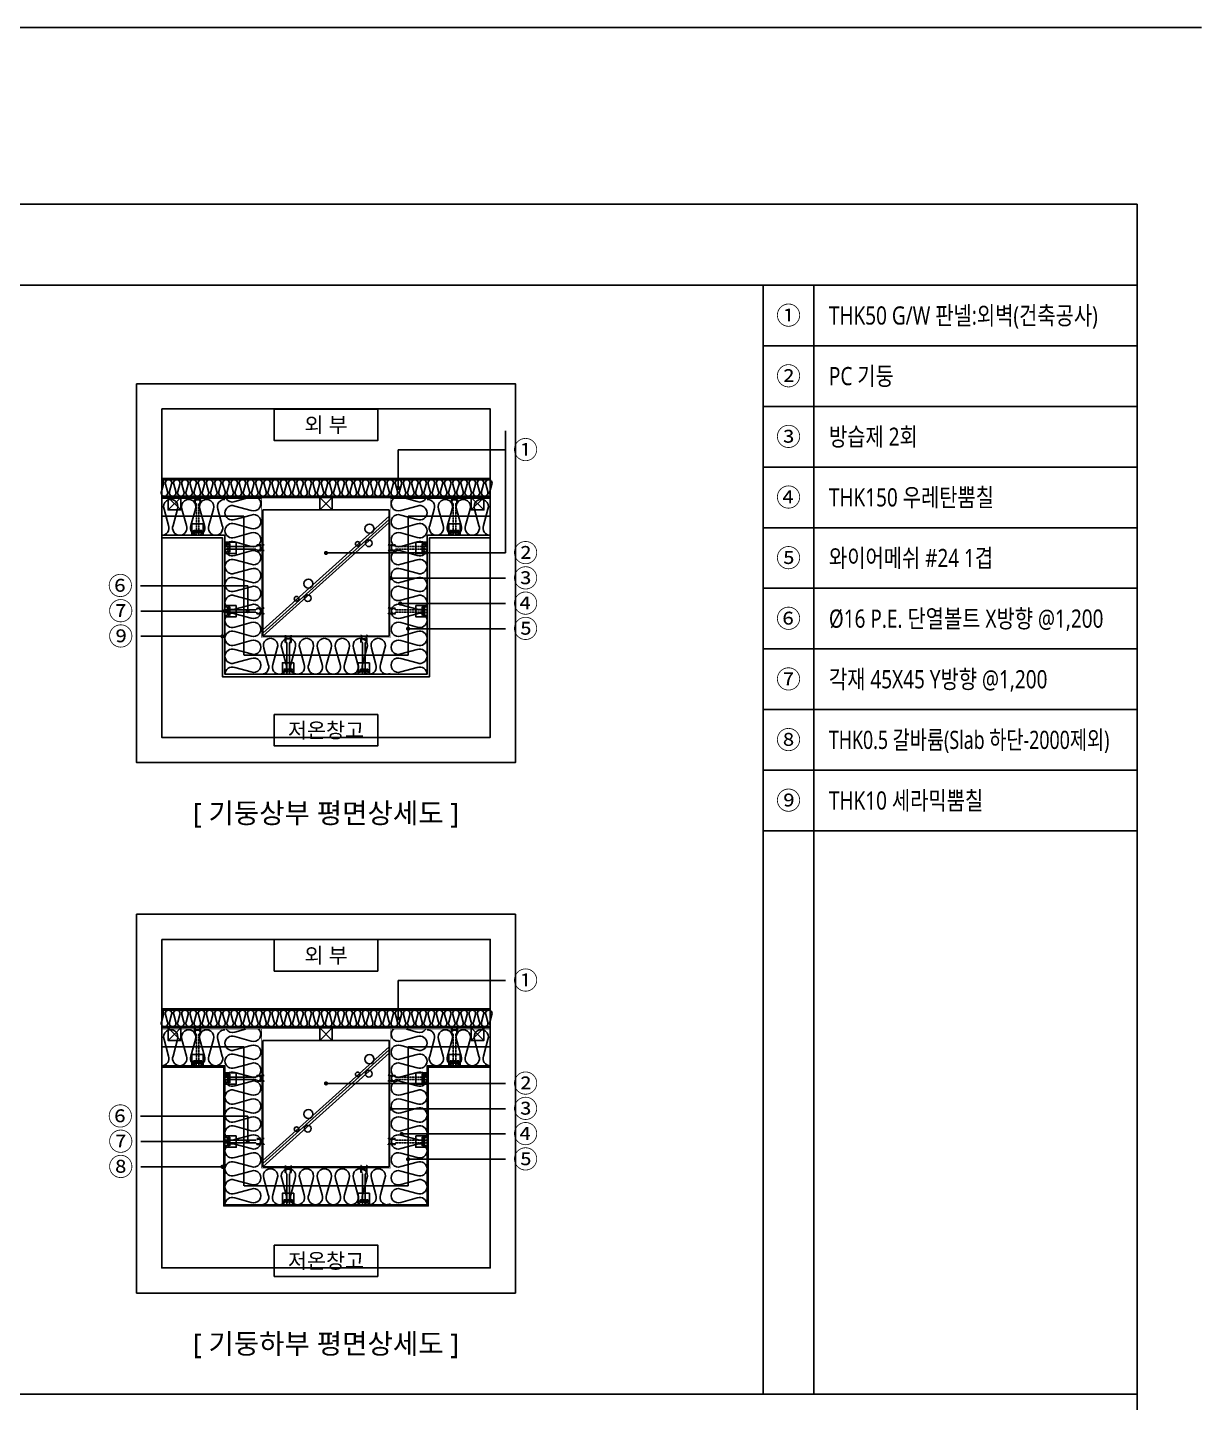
# Model space of a CAD drawing. Header units: millimetres. Extents: x 1008970 to 1091919, y 939088 to 948574.
# Drawn here: x 1069559 to 1073767, y 943414 to 948343 of the extents above; entities that cross this region are included whole.
import ezdxf
from ezdxf.enums import TextEntityAlignment as Align

# ---------------------------------------------------------------- set-up
doc = ezdxf.new("R2010")
doc.units = ezdxf.units.MM
doc.header["$LTSCALE"] = 5
doc.header["$MEASUREMENT"] = 0
doc.linetypes.add('HIDDEN', pattern=[0.375, 0.25, -0.125])
doc.linetypes.add('JIS_02_0.7', pattern=[1.35, 0.75, -0.6])
doc.layers.get('0').update_dxf_attribs({"linetype": 'CONTINUOUS'})
doc.layers.get('Defpoints').update_dxf_attribs({"color": 153, "linetype": 'CONTINUOUS'})
for name, color, linetype in [('0612_ACL WALL', 4, 'CONTINUOUS'), ('5TXT', 7, 'CONTINUOUS'), ('AA-AXIS-DIM7', 7, 'CONTINUOUS'), ('CON', 2, 'CONTINUOUS'), ('conc', 2, 'CONTINUOUS'), ('FIN', 5, 'CONTINUOUS'), ('HATCH', 9, 'CONTINUOUS'), ('TEXT', 7, 'CONTINUOUS'), ('WALL3', 3, 'CONTINUOUS'), ('단열재', 11, 'CONTINUOUS'), ('볼트', 253, 'JIS_02_0.7')]:
    doc.layers.add(name, color=color, linetype=linetype)
doc.styles.add('MG', font='malgun.ttf')
doc.styles.add('맑은고딕', font='malgun.ttf')
doc.styles.add('한글', font='malgun.ttf')
doc.dimstyles.new('DIM_5', dxfattribs={"dimscale": 5, "dimtxt": 3, "dimasz": 1, "dimexe": 2, "dimexo": 2, "dimgap": 1, "dimtad": 1, "dimdec": 0, "dimzin": 0, "dimdsep": 46, "dimtxsty": 'MG', "dimblk1": 'DIMDOT', "dimblk2": 'DIMDOT', "dimsah": 1, "dimcen": 0.09, "dimdle": 2, "dimclrd": 7, "dimclre": 7, "dimclrt": 3, "dimadec": 0, "dimazin": 0, "dimtfac": 1, "dimtdec": 0, "dimtix": 1, "dimtmove": 2, "dimatfit": 3, "dimldrblk": 'DIMDOT', "dimfxl": 2, "dimtolj": 1, "dimtzin": 0, "dimarcsym": 0})

# ---------------------------------------------------------------- blocks, each defined once
blk = doc.blocks.new('zw$8367')
blk.add_line((1287, 5), (1287, 369))
blk.add_lwpolyline([(913, 374), (1287, 374), (1287, 0), (913, 0)], close=True)
at = {"layer": '볼트'}
for p, q in [((16, 292), (121, 284)), ((16, 268), (235, 268)), ((16, 106), (235, 106)), ((16, 82), (121, 90)), ((40, 243), (40, 131)), ((121, 284), (235, 284)), ((121, 203), (121, 171)), ((121, 90), (235, 90)), ((186, 106), (235, 106)), ((261, 228), (1125, 228)), ((261, 146), (1125, 146)), ((1125, 321), (1125, 53)), ((1125, 236), (1206, 236)), ((1125, 146), (1125, 228)), ((1125, 138), (1206, 138)), ((1133, 329), (1279, 329)), ((1133, 45), (1279, 45)), ((1141, 329), (1141, 45)), ((1157, 329), (1157, 45)), ((1173, 329), (1173, 45)), ((1190, 329), (1190, 45)), ((1206, 329), (1206, 45)), ((1206, 232), (1279, 232)), ((1206, 142), (1279, 142)), ((1287, 321), (1287, 240)), ((1287, 134), (1287, 53))]:
    blk.add_line(p, q, dxfattribs=at)
for centre, radius, start, end in [((16, 276), 16.2, 90, 165.5225), ((16, 284), 16.2, 194.4775, 270), ((16, 90), 16.2, 90, 165.5225), ((16, 98), 16.2, 194.4775, 270), ((64, 243), 24.3, 78.463, 180), ((64, 131), 24.3, 180, 281.537), ((56, 203), 64.9, 0, 78.463), ((56, 171), 64.9, 281.537, 0), ((186, 203), 64.9, 33.0557, 180), ((186, 171), 64.9, 180, 326.9443), ((235, 276), 8.11, 0, 90), ((235, 276), 8.11, 270, 0), ((235, 98), 8.11, 0, 90), ((235, 98), 8.11, 270, 0), ((261, 252), 24.3, 213.0557, 270), ((261, 122), 24.3, 90, 146.9443), ((1133, 321), 8.11, 90, 180), ((1133, 53), 8.11, 180, 270), ((1279, 321), 8.11, 0, 90), ((1279, 240), 8.11, 270, 0), ((1279, 134), 8.11, 0, 90), ((1279, 53), 8.11, 270, 0)]:
    blk.add_arc(centre, radius, start, end, dxfattribs=at)
blk = doc.blocks.new('DIMDOT')
at = {"linetype": 'Continuous'}
blk.add_line((-2, 0), (2, 0), dxfattribs=at)
for radius in [0.5, 0.25]:
    blk.add_circle((0, 0), radius, dxfattribs=at)

msp = doc.modelspace()

# ---------------------------------------------------------------- linework, layer by layer
for p, q in [((1073767.213, 948342.513), (1059370.333, 948342.513)), ((1072196.439, 947418.938), (1072196.439, 943443.944)), ((1072196.439, 947418.938), (1072196.439, 943443.944)), ((1072377.532, 947418.938), (1072377.532, 943443.944)), ((1072377.532, 947418.938), (1072377.532, 943443.944)), ((1072196.439, 947201.626), (1073536.528, 947201.626)), ((1072196.439, 946984.314), (1073536.528, 946984.314)), ((1072196.439, 946767.003), (1073536.528, 946767.003)), ((1072196.439, 946549.691), (1073536.528, 946549.691)), ((1072196.439, 946332.379), (1073536.528, 946332.379)), ((1072196.439, 946115.067), (1073536.528, 946115.067)), ((1072196.439, 945897.756), (1073536.528, 945897.756)), ((1072196.439, 945680.444), (1073536.528, 945680.444)), ((1072196.439, 945463.132), (1073536.528, 945463.132))]:
    msp.add_line(p, q)
for points in [[(1073536.528, 939179.201), (1059664.794, 939179.201), (1059664.794, 947708.687), (1073536.528, 947708.687)], [(1070443.437, 946974.557), (1070814.912, 946974.557), (1070814.912, 946862.077), (1070443.437, 946862.077)], [(1070443.437, 945879.646), (1070814.912, 945879.646), (1070814.912, 945767.166), (1070443.437, 945767.166)], [(1070443.437, 945073.079), (1070814.912, 945073.079), (1070814.912, 944960.599), (1070443.437, 944960.599)], [(1070443.437, 943978.169), (1070814.912, 943978.169), (1070814.912, 943865.688), (1070443.437, 943865.688)]]:
    msp.add_lwpolyline(points, close=True)
at = {"color": 6, "const_width": 1.811}
for points in [[(1070398.281, 946653.819), (1070040.622, 946653.819)], [(1070860.068, 946653.819), (1070860.068, 946155.813), (1070398.281, 946155.813), (1070398.281, 946653.819)], [(1071217.727, 946653.819), (1070860.068, 946653.819)], [(1070398.281, 944752.342), (1070040.622, 944752.342)], [(1070860.068, 944752.342), (1070860.068, 944254.336), (1070398.281, 944254.336), (1070398.281, 944752.342)], [(1071217.727, 944752.342), (1070860.068, 944752.342)]]:
    msp.add_lwpolyline(points, dxfattribs=at)
at = {"layer": '0612_ACL WALL', "linetype": 'ByBlock'}
for p, q in [((1071217.727, 946726.257), (1070040.622, 946726.257)), ((1071217.727, 946721.729), (1070040.622, 946721.729)), ((1071217.727, 946662.874), (1070040.622, 946662.874)), ((1071217.727, 946658.347), (1070040.622, 946658.347)), ((1071217.727, 944824.779), (1070040.622, 944824.779)), ((1071217.727, 944820.252), (1070040.622, 944820.252)), ((1071217.727, 944761.396), (1070040.622, 944761.396)), ((1071217.727, 944756.869), (1070040.622, 944756.869))]:
    msp.add_line(p, q, dxfattribs=at)
at = {"layer": '5TXT'}
for p, q in [((1059664.794, 947418.938), (1073536.528, 947418.938)), ((1060135.636, 943443.944), (1073536.528, 943443.944))]:
    msp.add_line(p, q, dxfattribs=at)
at = {"layer": 'CON', "ltscale": 5}
for points in [[(1070402.808, 946613.074), (1070855.541, 946613.074), (1070855.541, 946160.341), (1070402.808, 946160.341)], [(1070402.808, 944711.596), (1070855.541, 944711.596), (1070855.541, 944258.863), (1070402.808, 944258.863)]]:
    msp.add_lwpolyline(points, close=True, dxfattribs=at)
at = {"layer": 'conc', "color": 3}
for p, q in [((1070108.532, 946658.347), (1070063.258, 946613.074)), ((1070063.258, 946658.347), (1070108.532, 946613.074)), ((1070651.811, 946658.347), (1070606.538, 946613.074)), ((1070606.538, 946658.347), (1070651.811, 946613.074)), ((1071195.09, 946658.347), (1071149.817, 946613.074)), ((1071149.817, 946658.347), (1071195.09, 946613.074)), ((1070108.532, 944756.869), (1070063.258, 944711.596)), ((1070063.258, 944756.869), (1070108.532, 944711.596)), ((1070651.811, 944756.869), (1070606.538, 944711.596)), ((1070606.538, 944756.869), (1070651.811, 944711.596)), ((1071195.09, 944756.869), (1071149.817, 944711.596)), ((1071149.817, 944756.869), (1071195.09, 944711.596))]:
    msp.add_line(p, q, dxfattribs=at)
for points in [[(1070063.258, 946658.347), (1070063.258, 946613.074), (1070108.532, 946613.074), (1070108.532, 946658.347)], [(1070606.538, 946658.347), (1070606.538, 946613.074), (1070651.811, 946613.074), (1070651.811, 946658.347)], [(1071149.817, 946658.347), (1071149.817, 946613.074), (1071195.09, 946613.074), (1071195.09, 946658.347)], [(1070063.258, 944756.869), (1070063.258, 944711.596), (1070108.532, 944711.596), (1070108.532, 944756.869)], [(1070606.538, 944756.869), (1070606.538, 944711.596), (1070651.811, 944711.596), (1070651.811, 944756.869)], [(1071149.817, 944756.869), (1071149.817, 944711.596), (1071195.09, 944711.596), (1071195.09, 944756.869)]]:
    msp.add_lwpolyline(points, close=True, dxfattribs=at)
at = {"layer": 'Defpoints'}
for p, q in [((1071272.055, 946459.148), (1071272.055, 946897.163)), ((1071217.727, 946726.257), (1070040.622, 946726.257)), ((1071217.727, 944824.779), (1070040.622, 944824.779))]:
    msp.add_line(p, q, dxfattribs=at)
at = {"layer": 'Defpoints', "color": 139}
for points in [[(1069950.075, 947065.806), (1071308.274, 947065.806), (1071308.274, 945707.608), (1069950.075, 945707.608)], [(1070040.622, 946975.26), (1071217.727, 946975.26), (1071217.727, 945798.154), (1070040.622, 945798.154)], [(1069950.075, 945164.329), (1071308.274, 945164.329), (1071308.274, 943806.13), (1069950.075, 943806.13)], [(1070040.622, 945073.782), (1071217.727, 945073.782), (1071217.727, 943896.677), (1070040.622, 943896.677)]]:
    msp.add_lwpolyline(points, close=True, dxfattribs=at)
at = {"layer": 'FIN'}
msp.add_lwpolyline([(1071217.727, 946513.472), (1071000.415, 946513.472), (1071000.415, 946015.466), (1070257.934, 946015.466), (1070257.934, 946513.472), (1070040.622, 946513.472)], dxfattribs=at)
at = {"layer": 'HATCH'}
for p, q in [((1070402.808, 946183.39), (1070855.541, 946590.85)), ((1070402.808, 946171.865), (1070855.541, 946579.325)), ((1070402.808, 946160.341), (1070855.541, 946567.8)), ((1070402.808, 944281.912), (1070855.541, 944689.372)), ((1070402.808, 944270.388), (1070855.541, 944677.847)), ((1070402.808, 944258.863), (1070855.541, 944666.322))]:
    msp.add_line(p, q, dxfattribs=at)
for centre, radius in [((1070784.934, 946546.072), 16.298), ((1070742.495, 946491.833), 8.149), ((1070782.485, 946493.872), 12.224), ((1070566.216, 946349.226), 16.298), ((1070523.777, 946294.986), 8.149), ((1070563.767, 946297.026), 12.224), ((1070784.934, 944644.594), 16.298), ((1070782.485, 944592.394), 12.224), ((1070742.495, 944590.355), 8.149), ((1070566.216, 944447.748), 16.298), ((1070563.767, 944395.548), 12.224), ((1070523.777, 944393.509), 8.149)]:
    msp.add_circle(centre, radius, dxfattribs=at)
at = {"layer": 'WALL3', "linetype": 'HIDDEN'}
for points in [[(1071217.727, 946590.437), (1070923.451, 946590.437), (1070923.451, 946092.431), (1070334.898, 946092.431), (1070334.898, 946590.437), (1070040.622, 946590.437)], [(1071217.727, 944688.959), (1070923.451, 944688.959), (1070923.451, 944190.953), (1070334.898, 944190.953), (1070334.898, 944688.959), (1070040.622, 944688.959)]]:
    msp.add_lwpolyline(points, dxfattribs=at)
at = {"layer": 'WALL3'}
msp.add_lwpolyline([(1071217.727, 944616.522), (1070995.888, 944616.522), (1070995.888, 944118.516), (1070262.461, 944118.516), (1070262.461, 944616.522), (1070040.622, 944616.522)], dxfattribs=at)
at = {"layer": '단열재'}
for p, q in [((1070266.988, 946522.527), (1070040.622, 946522.527)), ((1071217.727, 946522.527), (1070991.361, 946522.527)), ((1070266.988, 944621.049), (1070040.622, 944621.049)), ((1071217.727, 944621.049), (1070991.361, 944621.049))]:
    msp.add_line(p, q, dxfattribs=at)
at = {"layer": '단열재', "color": 9}
for points in [[(1070040.622, 946720.557, -0.38887128), (1070046.506, 946705.78), (1070039.208, 946678.824, 0.52485566), (1070050.214, 946662.874, 0.52485566), (1070061.22, 946678.824), (1070053.922, 946705.78, -1.44919786), (1070075.934, 946705.78), (1070068.636, 946678.824, 0.52485566), (1070079.642, 946662.874, 0.52485566), (1070090.648, 946678.824), (1070083.35, 946705.78, -1.44919786), (1070105.362, 946705.78), (1070098.064, 946678.824, 0.52485566), (1070109.07, 946662.874, 0.52485566), (1070120.076, 946678.824), (1070112.778, 946705.78, -1.44919786), (1070134.789, 946705.78), (1070127.491, 946678.824, 0.52485566), (1070138.497, 946662.874, 0.52485566), (1070149.503, 946678.824), (1070142.205, 946705.78, -1.44919786), (1070164.217, 946705.78), (1070156.919, 946678.824, 0.52485566), (1070167.925, 946662.874, 0.52485566), (1070178.931, 946678.824), (1070171.633, 946705.78, -1.44919786), (1070193.645, 946705.78), (1070186.347, 946678.824, 0.52485566), (1070197.353, 946662.874, 0.52485566), (1070208.358, 946678.824), (1070201.06, 946705.78, -1.44919786), (1070223.072, 946705.78), (1070215.774, 946678.824, 0.52485566), (1070226.78, 946662.874, 0.52485566), (1070237.786, 946678.824), (1070230.488, 946705.78, -1.44919786), (1070252.5, 946705.78), (1070245.202, 946678.824, 0.52485566), (1070256.208, 946662.874, 0.52485566), (1070267.214, 946678.824), (1070259.916, 946705.78, -1.44919786), (1070281.928, 946705.78), (1070274.629, 946678.824, 0.52485566), (1070285.635, 946662.874, 0.52485566), (1070296.641, 946678.824), (1070289.343, 946705.78, -1.44919786), (1070311.355, 946705.78), (1070304.057, 946678.824, 0.52485566), (1070315.063, 946662.874, 0.52485566), (1070326.069, 946678.824), (1070318.771, 946705.78, -1.44919786), (1070340.783, 946705.78), (1070333.485, 946678.824, 0.52485566), (1070344.491, 946662.874, 0.52485566), (1070355.497, 946678.824), (1070348.199, 946705.78, -1.44919786), (1070370.21, 946705.78), (1070362.912, 946678.824, 0.52485566), (1070373.918, 946662.874, 0.52485566), (1070384.924, 946678.824), (1070377.626, 946705.78, -1.44919786), (1070399.638, 946705.78), (1070392.34, 946678.824, 0.52485566), (1070403.346, 946662.874, 0.52485566), (1070414.352, 946678.824), (1070407.054, 946705.78, -1.44919786), (1070429.066, 946705.78), (1070421.768, 946678.824, 0.52485566), (1070432.774, 946662.874, 0.52485566), (1070443.78, 946678.824), (1070436.481, 946705.78, -1.44919786), (1070458.493, 946705.78), (1070451.195, 946678.824, 0.52485566), (1070462.201, 946662.874, 0.52485566), (1070473.207, 946678.824), (1070465.909, 946705.78, -1.44919786), (1070487.921, 946705.78), (1070480.623, 946678.824, 0.52485566), (1070491.629, 946662.874, 0.52485566), (1070502.635, 946678.824), (1070495.337, 946705.78, -1.44919786), (1070517.349, 946705.78), (1070510.051, 946678.824, 0.52485566), (1070521.057, 946662.874, 0.52485566), (1070532.062, 946678.824), (1070524.764, 946705.78, -1.44919786), (1070546.776, 946705.78), (1070539.478, 946678.824, 0.52485566), (1070550.484, 946662.874, 0.52485566), (1070561.49, 946678.824), (1070554.192, 946705.78, -1.44919786), (1070576.204, 946705.78), (1070568.906, 946678.824, 0.52485566), (1070579.912, 946662.874, 0.52485566), (1070590.918, 946678.824), (1070583.62, 946705.78, -1.44919786), (1070605.632, 946705.78), (1070598.333, 946678.824, 0.52485566), (1070609.339, 946662.874, 0.52485566), (1070620.345, 946678.824), (1070613.047, 946705.78, -1.44919786), (1070635.059, 946705.78), (1070627.761, 946678.824, 0.52485566), (1070638.767, 946662.874, 0.52485566), (1070649.773, 946678.824), (1070642.475, 946705.78, -1.44919786), (1070664.487, 946705.78), (1070657.189, 946678.824, 0.52485566), (1070668.195, 946662.874, 0.52485566), (1070679.201, 946678.824), (1070671.903, 946705.78, -1.44919786), (1070693.914, 946705.78), (1070686.616, 946678.824, 0.52485566), (1070697.622, 946662.874, 0.52485566), (1070708.628, 946678.824), (1070701.33, 946705.78, -1.44919786), (1070723.342, 946705.78), (1070716.044, 946678.824, 0.52485566), (1070727.05, 946662.874, 0.52485566), (1070738.056, 946678.824), (1070730.758, 946705.78, -1.44919786), (1070752.77, 946705.78), (1070745.472, 946678.824, 0.52485566), (1070756.478, 946662.874, 0.52485566), (1070767.484, 946678.824), (1070760.185, 946705.78, -1.44919786), (1070782.197, 946705.78), (1070774.899, 946678.824, 0.52485566), (1070785.905, 946662.874, 0.52485566), (1070796.911, 946678.824), (1070789.613, 946705.78, -1.44919786), (1070811.625, 946705.78), (1070804.327, 946678.824, 0.52485566), (1070815.333, 946662.874, 0.52485566), (1070826.339, 946678.824), (1070819.041, 946705.78, -1.44919786), (1070841.053, 946705.78), (1070833.755, 946678.824, 0.52485566), (1070844.76, 946662.874, 0.52485566), (1070855.766, 946678.824), (1070848.468, 946705.78, -1.44919786), (1070870.48, 946705.78), (1070863.182, 946678.824, 0.52485566), (1070874.188, 946662.874, 0.52485566), (1070885.194, 946678.824), (1070877.896, 946705.78, -1.44919786), (1070899.908, 946705.78), (1070892.61, 946678.824, 0.52485566), (1070903.616, 946662.874, 0.52485566), (1070914.622, 946678.824), (1070907.324, 946705.78, -1.44919786), (1070929.335, 946705.78), (1070922.037, 946678.824, 0.52485566), (1070933.043, 946662.874, 0.52485566), (1070944.049, 946678.824), (1070936.751, 946705.78, -1.44919786), (1070958.763, 946705.78), (1070951.465, 946678.824, 0.52485566), (1070962.471, 946662.874, 0.52485566), (1070973.477, 946678.824), (1070966.179, 946705.78, -1.44919786), (1070988.191, 946705.78), (1070980.893, 946678.824, 0.52485566), (1070991.899, 946662.874, 0.52485566), (1071002.905, 946678.824), (1070995.607, 946705.78, -1.44919786), (1071017.618, 946705.78), (1071010.32, 946678.824, 0.52485566), (1071021.326, 946662.874, 0.52485566), (1071032.332, 946678.824), (1071025.034, 946705.78, -1.44919786), (1071047.046, 946705.78), (1071039.748, 946678.824, 0.52485566), (1071050.754, 946662.874, 0.52485566), (1071061.76, 946678.824), (1071054.462, 946705.78, -1.44919786), (1071076.474, 946705.78), (1071069.176, 946678.824, 0.52485566), (1071080.182, 946662.874, 0.52485566), (1071091.187, 946678.824), (1071083.889, 946705.78, -1.44919786), (1071105.901, 946705.78), (1071098.603, 946678.824, 0.52485566), (1071109.609, 946662.874, 0.52485566), (1071120.615, 946678.824), (1071113.317, 946705.78, -1.44919786), (1071135.329, 946705.78), (1071128.031, 946678.824, 0.52485566), (1071139.037, 946662.874, 0.52485566), (1071150.043, 946678.824), (1071142.745, 946705.78, -1.44919786), (1071164.757, 946705.78), (1071157.458, 946678.824, 0.52485566), (1071168.464, 946662.874, 0.52485566), (1071179.47, 946678.824), (1071172.172, 946705.78, -1.44919786), (1071194.184, 946705.78), (1071186.886, 946678.824, 0.52485566), (1071197.892, 946662.874, 0.52485566), (1071208.898, 946678.824), (1071201.6, 946705.78, -1.44919786), (1071223.612, 946705.78), (1071216.314, 946678.824, 0.25025861), (1071217.727, 946667.824)], [(1070040.622, 944819.079, -0.38887128), (1070046.506, 944804.302), (1070039.208, 944777.346, 0.52485566), (1070050.214, 944761.396, 0.52485566), (1070061.22, 944777.346), (1070053.922, 944804.302, -1.44919786), (1070075.934, 944804.302), (1070068.636, 944777.346, 0.52485566), (1070079.642, 944761.396, 0.52485566), (1070090.648, 944777.346), (1070083.35, 944804.302, -1.44919786), (1070105.362, 944804.302), (1070098.064, 944777.346, 0.52485566), (1070109.07, 944761.396, 0.52485566), (1070120.076, 944777.346), (1070112.778, 944804.302, -1.44919786), (1070134.789, 944804.302), (1070127.491, 944777.346, 0.52485566), (1070138.497, 944761.396, 0.52485566), (1070149.503, 944777.346), (1070142.205, 944804.302, -1.44919786), (1070164.217, 944804.302), (1070156.919, 944777.346, 0.52485566), (1070167.925, 944761.396, 0.52485566), (1070178.931, 944777.346), (1070171.633, 944804.302, -1.44919786), (1070193.645, 944804.302), (1070186.347, 944777.346, 0.52485566), (1070197.353, 944761.396, 0.52485566), (1070208.358, 944777.346), (1070201.06, 944804.302, -1.44919786), (1070223.072, 944804.302), (1070215.774, 944777.346, 0.52485566), (1070226.78, 944761.396, 0.52485566), (1070237.786, 944777.346), (1070230.488, 944804.302, -1.44919786), (1070252.5, 944804.302), (1070245.202, 944777.346, 0.52485566), (1070256.208, 944761.396, 0.52485566), (1070267.214, 944777.346), (1070259.916, 944804.302, -1.44919786), (1070281.928, 944804.302), (1070274.629, 944777.346, 0.52485566), (1070285.635, 944761.396, 0.52485566), (1070296.641, 944777.346), (1070289.343, 944804.302, -1.44919786), (1070311.355, 944804.302), (1070304.057, 944777.346, 0.52485566), (1070315.063, 944761.396, 0.52485566), (1070326.069, 944777.346), (1070318.771, 944804.302, -1.44919786), (1070340.783, 944804.302), (1070333.485, 944777.346, 0.52485566), (1070344.491, 944761.396, 0.52485566), (1070355.497, 944777.346), (1070348.199, 944804.302, -1.44919786), (1070370.21, 944804.302), (1070362.912, 944777.346, 0.52485566), (1070373.918, 944761.396, 0.52485566), (1070384.924, 944777.346), (1070377.626, 944804.302, -1.44919786), (1070399.638, 944804.302), (1070392.34, 944777.346, 0.52485566), (1070403.346, 944761.396, 0.52485566), (1070414.352, 944777.346), (1070407.054, 944804.302, -1.44919786), (1070429.066, 944804.302), (1070421.768, 944777.346, 0.52485566), (1070432.774, 944761.396, 0.52485566), (1070443.78, 944777.346), (1070436.481, 944804.302, -1.44919786), (1070458.493, 944804.302), (1070451.195, 944777.346, 0.52485566), (1070462.201, 944761.396, 0.52485566), (1070473.207, 944777.346), (1070465.909, 944804.302, -1.44919786), (1070487.921, 944804.302), (1070480.623, 944777.346, 0.52485566), (1070491.629, 944761.396, 0.52485566), (1070502.635, 944777.346), (1070495.337, 944804.302, -1.44919786), (1070517.349, 944804.302), (1070510.051, 944777.346, 0.52485566), (1070521.057, 944761.396, 0.52485566), (1070532.062, 944777.346), (1070524.764, 944804.302, -1.44919786), (1070546.776, 944804.302), (1070539.478, 944777.346, 0.52485566), (1070550.484, 944761.396, 0.52485566), (1070561.49, 944777.346), (1070554.192, 944804.302, -1.44919786), (1070576.204, 944804.302), (1070568.906, 944777.346, 0.52485566), (1070579.912, 944761.396, 0.52485566), (1070590.918, 944777.346), (1070583.62, 944804.302, -1.44919786), (1070605.632, 944804.302), (1070598.333, 944777.346, 0.52485566), (1070609.339, 944761.396, 0.52485566), (1070620.345, 944777.346), (1070613.047, 944804.302, -1.44919786), (1070635.059, 944804.302), (1070627.761, 944777.346, 0.52485566), (1070638.767, 944761.396, 0.52485566), (1070649.773, 944777.346), (1070642.475, 944804.302, -1.44919786), (1070664.487, 944804.302), (1070657.189, 944777.346, 0.52485566), (1070668.195, 944761.396, 0.52485566), (1070679.201, 944777.346), (1070671.903, 944804.302, -1.44919786), (1070693.914, 944804.302), (1070686.616, 944777.346, 0.52485566), (1070697.622, 944761.396, 0.52485566), (1070708.628, 944777.346), (1070701.33, 944804.302, -1.44919786), (1070723.342, 944804.302), (1070716.044, 944777.346, 0.52485566), (1070727.05, 944761.396, 0.52485566), (1070738.056, 944777.346), (1070730.758, 944804.302, -1.44919786), (1070752.77, 944804.302), (1070745.472, 944777.346, 0.52485566), (1070756.478, 944761.396, 0.52485566), (1070767.484, 944777.346), (1070760.185, 944804.302, -1.44919786), (1070782.197, 944804.302), (1070774.899, 944777.346, 0.52485566), (1070785.905, 944761.396, 0.52485566), (1070796.911, 944777.346), (1070789.613, 944804.302, -1.44919786), (1070811.625, 944804.302), (1070804.327, 944777.346, 0.52485566), (1070815.333, 944761.396, 0.52485566), (1070826.339, 944777.346), (1070819.041, 944804.302, -1.44919786), (1070841.053, 944804.302), (1070833.755, 944777.346, 0.52485566), (1070844.76, 944761.396, 0.52485566), (1070855.766, 944777.346), (1070848.468, 944804.302, -1.44919786), (1070870.48, 944804.302), (1070863.182, 944777.346, 0.52485566), (1070874.188, 944761.396, 0.52485566), (1070885.194, 944777.346), (1070877.896, 944804.302, -1.44919786), (1070899.908, 944804.302), (1070892.61, 944777.346, 0.52485566), (1070903.616, 944761.396, 0.52485566), (1070914.622, 944777.346), (1070907.324, 944804.302, -1.44919786), (1070929.335, 944804.302), (1070922.037, 944777.346, 0.52485566), (1070933.043, 944761.396, 0.52485566), (1070944.049, 944777.346), (1070936.751, 944804.302, -1.44919786), (1070958.763, 944804.302), (1070951.465, 944777.346, 0.52485566), (1070962.471, 944761.396, 0.52485566), (1070973.477, 944777.346), (1070966.179, 944804.302, -1.44919786), (1070988.191, 944804.302), (1070980.893, 944777.346, 0.52485566), (1070991.899, 944761.396, 0.52485566), (1071002.905, 944777.346), (1070995.607, 944804.302, -1.44919786), (1071017.618, 944804.302), (1071010.32, 944777.346, 0.52485566), (1071021.326, 944761.396, 0.52485566), (1071032.332, 944777.346), (1071025.034, 944804.302, -1.44919786), (1071047.046, 944804.302), (1071039.748, 944777.346, 0.52485566), (1071050.754, 944761.396, 0.52485566), (1071061.76, 944777.346), (1071054.462, 944804.302, -1.44919786), (1071076.474, 944804.302), (1071069.176, 944777.346, 0.52485566), (1071080.182, 944761.396, 0.52485566), (1071091.187, 944777.346), (1071083.889, 944804.302, -1.44919786), (1071105.901, 944804.302), (1071098.603, 944777.346, 0.52485566), (1071109.609, 944761.396, 0.52485566), (1071120.615, 944777.346), (1071113.317, 944804.302, -1.44919786), (1071135.329, 944804.302), (1071128.031, 944777.346, 0.52485566), (1071139.037, 944761.396, 0.52485566), (1071150.043, 944777.346), (1071142.745, 944804.302, -1.44919786), (1071164.757, 944804.302), (1071157.458, 944777.346, 0.52485566), (1071168.464, 944761.396, 0.52485566), (1071179.47, 944777.346), (1071172.172, 944804.302, -1.44919786), (1071194.184, 944804.302), (1071186.886, 944777.346, 0.52485566), (1071197.892, 944761.396, 0.52485566), (1071208.898, 944777.346), (1071201.6, 944804.302, -1.44919786), (1071223.612, 944804.302), (1071216.314, 944777.346, 0.25025861), (1071217.727, 944766.346)]]:
    msp.add_lwpolyline(points, format="xyb", dxfattribs=at)
at = {"layer": '단열재'}
for points in [[(1070040.622, 946522.527, 0.52485566), (1070064.666, 946557.371), (1070048.722, 946616.259, -1.44919786), (1070096.81, 946616.259), (1070080.866, 946557.371, 0.52485566), (1070104.91, 946522.527, 0.52485566), (1070128.954, 946557.371), (1070113.01, 946616.259, -1.44919786), (1070161.098, 946616.259), (1070145.154, 946557.371, 0.52485566), (1070169.198, 946522.527, 0.52485566), (1070193.242, 946557.371), (1070177.298, 946616.259, -1.44919786), (1070225.386, 946616.259), (1070209.442, 946557.371, 0.52485566), (1070233.486, 946522.527, 0.52485566), (1070257.53, 946557.371), (1070241.586, 946616.259, -0.54190024), (1070266.988, 946651.067, -0.54190024)], [(1070266.988, 946024.521, -0.52485566), (1070301.832, 946048.565), (1070360.72, 946032.621, 1.44919786), (1070360.72, 946080.709), (1070301.832, 946064.765, -0.52485566), (1070266.988, 946088.809, -0.52485566), (1070301.832, 946112.853), (1070360.72, 946096.909, 1.44919786), (1070360.72, 946144.997), (1070301.832, 946129.053, -0.52485566), (1070266.988, 946153.097, -0.52485566), (1070301.832, 946177.141), (1070360.72, 946161.197, 1.44919786), (1070360.72, 946209.285), (1070301.832, 946193.341, -0.52485566), (1070266.988, 946217.385, -0.52485566), (1070301.832, 946241.429), (1070360.72, 946225.485, 1.44919786), (1070360.72, 946273.573), (1070301.832, 946257.629, -0.52485566), (1070266.988, 946281.673, -0.52485566), (1070301.832, 946305.717), (1070360.72, 946289.773, 1.44919786), (1070360.72, 946337.861), (1070301.832, 946321.917, -0.52485566), (1070266.988, 946345.961, -0.52485566), (1070301.832, 946370.005), (1070360.72, 946354.061, 1.44919786), (1070360.72, 946402.149), (1070301.832, 946386.205, -0.52485566), (1070266.988, 946410.249, -0.52485566), (1070301.832, 946434.293), (1070360.72, 946418.35, 1.44919786), (1070360.72, 946466.437), (1070301.832, 946450.494, -0.52485566), (1070266.988, 946474.537, -0.52485566), (1070301.832, 946498.581), (1070360.72, 946482.638, 1.44919786), (1070360.72, 946530.725), (1070301.832, 946514.782, -0.52485566), (1070266.988, 946538.825, -0.52485566), (1070301.832, 946562.869), (1070360.72, 946546.926, 1.44919786), (1070360.72, 946595.013), (1070301.832, 946579.07, -0.52485566), (1070266.988, 946603.113, -0.52485566), (1070301.832, 946627.157), (1070360.72, 946611.214, 0.81693336), (1070387.647, 946653.819, 0.81693336)], [(1070340.473, 946653.819), (1070301.832, 946643.358, -0.35852034), (1070270.869, 946653.819, -0.35852034)], [(1070991.361, 946024.521, 0.52485566), (1070956.517, 946048.565), (1070897.629, 946032.621, -1.44919786), (1070897.629, 946080.709), (1070956.517, 946064.765, 0.52485566), (1070991.361, 946088.809, 0.52485566), (1070956.517, 946112.853), (1070897.629, 946096.909, -1.44919786), (1070897.629, 946144.997), (1070956.517, 946129.053, 0.52485566), (1070991.361, 946153.097, 0.52485566), (1070956.517, 946177.141), (1070897.629, 946161.197, -1.44919786), (1070897.629, 946209.285), (1070956.517, 946193.341, 0.52485566), (1070991.361, 946217.385, 0.52485566), (1070956.517, 946241.429), (1070897.629, 946225.485, -1.44919786), (1070897.629, 946273.573), (1070956.517, 946257.629, 0.52485566), (1070991.361, 946281.673, 0.52485566), (1070956.517, 946305.717), (1070897.629, 946289.773, -1.44919786), (1070897.629, 946337.861), (1070956.517, 946321.917, 0.52485566), (1070991.361, 946345.961, 0.52485566), (1070956.517, 946370.005), (1070897.629, 946354.061, -1.44919786), (1070897.629, 946402.149), (1070956.517, 946386.205, 0.52485566), (1070991.361, 946410.249, 0.52485566), (1070956.517, 946434.293), (1070897.629, 946418.35, -1.44919786), (1070897.629, 946466.437), (1070956.517, 946450.494, 0.52485566), (1070991.361, 946474.537, 0.52485566), (1070956.517, 946498.581), (1070897.629, 946482.638, -1.44919786), (1070897.629, 946530.725), (1070956.517, 946514.782, 0.52485566), (1070991.361, 946538.825, 0.52485566), (1070956.517, 946562.869), (1070897.629, 946546.926, -1.44919786), (1070897.629, 946595.013), (1070956.517, 946579.07, 0.52485566), (1070991.361, 946603.113, 0.52485566), (1070956.517, 946627.157), (1070897.629, 946611.214, -0.81693336), (1070870.702, 946653.819, -0.81693336)], [(1070917.876, 946653.819), (1070956.517, 946643.358, 0.35852034), (1070987.48, 946653.819, 0.35852034)], [(1071217.727, 946522.527, -0.52485566), (1071193.683, 946557.371), (1071209.627, 946616.259, 1.44919786), (1071161.539, 946616.259), (1071177.483, 946557.371, -0.52485566), (1071153.439, 946522.527, -0.52485566), (1071129.395, 946557.371), (1071145.339, 946616.259, 1.44919786), (1071097.251, 946616.259), (1071113.195, 946557.371, -0.52485566), (1071089.151, 946522.527, -0.52485566), (1071065.107, 946557.371), (1071081.051, 946616.259, 1.44919786), (1071032.963, 946616.259), (1071048.907, 946557.371, -0.52485566), (1071024.863, 946522.527, -0.52485566), (1071000.819, 946557.371), (1071016.763, 946616.259, 0.54190024), (1070991.361, 946651.067, 0.54190024)], [(1070398.281, 946024.521, 0.52485566), (1070422.324, 946059.365), (1070406.381, 946118.253, -1.44919786), (1070454.468, 946118.253), (1070438.525, 946059.365, 0.52485566), (1070462.569, 946024.521, 0.52485566), (1070486.613, 946059.365), (1070470.669, 946118.253, -1.44919786), (1070518.757, 946118.253), (1070502.813, 946059.365, 0.52485566), (1070526.857, 946024.521, 0.52485566), (1070550.901, 946059.365), (1070534.957, 946118.253, -1.44919786), (1070583.045, 946118.253), (1070567.101, 946059.365, 0.52485566), (1070591.145, 946024.521, 0.52485566), (1070615.189, 946059.365), (1070599.245, 946118.253, -1.44919786), (1070647.333, 946118.253), (1070631.389, 946059.365, 0.52485566), (1070655.433, 946024.521, 0.52485566), (1070679.477, 946059.365), (1070663.533, 946118.253, -1.44919786), (1070711.621, 946118.253), (1070695.677, 946059.365, 0.52485566), (1070719.721, 946024.521, 0.52485566), (1070743.765, 946059.365), (1070727.821, 946118.253, -1.44919786), (1070775.909, 946118.253), (1070759.965, 946059.365, 0.52485566), (1070784.009, 946024.521, 0.52485566), (1070808.053, 946059.365), (1070792.109, 946118.253, -1.44919786), (1070840.197, 946118.253), (1070824.253, 946059.365, 0.52485566), (1070848.297, 946024.521, 0.11940861), (1070860.068, 946027.374, 0.11940861)], [(1070040.622, 944621.049, 0.52485566), (1070064.666, 944655.893), (1070048.722, 944714.781, -1.44919786), (1070096.81, 944714.781), (1070080.866, 944655.893, 0.52485566), (1070104.91, 944621.049, 0.52485566), (1070128.954, 944655.893), (1070113.01, 944714.781, -1.44919786), (1070161.098, 944714.781), (1070145.154, 944655.893, 0.52485566), (1070169.198, 944621.049, 0.52485566), (1070193.242, 944655.893), (1070177.298, 944714.781, -1.44919786), (1070225.386, 944714.781), (1070209.442, 944655.893, 0.52485566), (1070233.486, 944621.049, 0.52485566), (1070257.53, 944655.893), (1070241.586, 944714.781, -0.54190024), (1070266.988, 944749.589, -0.54190024)], [(1070266.988, 944123.043, -0.52485566), (1070301.832, 944147.087), (1070360.72, 944131.143, 1.44919786), (1070360.72, 944179.231), (1070301.832, 944163.287, -0.52485566), (1070266.988, 944187.331, -0.52485566), (1070301.832, 944211.375), (1070360.72, 944195.431, 1.44919786), (1070360.72, 944243.519), (1070301.832, 944227.575, -0.52485566), (1070266.988, 944251.619, -0.52485566), (1070301.832, 944275.663), (1070360.72, 944259.719, 1.44919786), (1070360.72, 944307.807), (1070301.832, 944291.863, -0.52485566), (1070266.988, 944315.907, -0.52485566), (1070301.832, 944339.951), (1070360.72, 944324.007, 1.44919786), (1070360.72, 944372.095), (1070301.832, 944356.152, -0.52485566), (1070266.988, 944380.195, -0.52485566), (1070301.832, 944404.239), (1070360.72, 944388.296, 1.44919786), (1070360.72, 944436.383), (1070301.832, 944420.44, -0.52485566), (1070266.988, 944444.483, -0.52485566), (1070301.832, 944468.527), (1070360.72, 944452.584, 1.44919786), (1070360.72, 944500.671), (1070301.832, 944484.728, -0.52485566), (1070266.988, 944508.771, -0.52485566), (1070301.832, 944532.815), (1070360.72, 944516.872, 1.44919786), (1070360.72, 944564.959), (1070301.832, 944549.016, -0.52485566), (1070266.988, 944573.059, -0.52485566), (1070301.832, 944597.103), (1070360.72, 944581.16, 1.44919786), (1070360.72, 944629.247), (1070301.832, 944613.304, -0.52485566), (1070266.988, 944637.348, -0.52485566), (1070301.832, 944661.391), (1070360.72, 944645.448, 1.44919786), (1070360.72, 944693.535), (1070301.832, 944677.592, -0.52485566), (1070266.988, 944701.636, -0.52485566), (1070301.832, 944725.679), (1070360.72, 944709.736, 0.81693336), (1070387.647, 944752.342, 0.81693336)], [(1070340.473, 944752.342), (1070301.832, 944741.88, -0.35852034), (1070270.869, 944752.342, -0.35852034)], [(1070991.361, 944123.043, 0.52485566), (1070956.517, 944147.087), (1070897.629, 944131.143, -1.44919786), (1070897.629, 944179.231), (1070956.517, 944163.287, 0.52485566), (1070991.361, 944187.331, 0.52485566), (1070956.517, 944211.375), (1070897.629, 944195.431, -1.44919786), (1070897.629, 944243.519), (1070956.517, 944227.575, 0.52485566), (1070991.361, 944251.619, 0.52485566), (1070956.517, 944275.663), (1070897.629, 944259.719, -1.44919786), (1070897.629, 944307.807), (1070956.517, 944291.863, 0.52485566), (1070991.361, 944315.907, 0.52485566), (1070956.517, 944339.951), (1070897.629, 944324.007, -1.44919786), (1070897.629, 944372.095), (1070956.517, 944356.152, 0.52485566), (1070991.361, 944380.195, 0.52485566), (1070956.517, 944404.239), (1070897.629, 944388.296, -1.44919786), (1070897.629, 944436.383), (1070956.517, 944420.44, 0.52485566), (1070991.361, 944444.483, 0.52485566), (1070956.517, 944468.527), (1070897.629, 944452.584, -1.44919786), (1070897.629, 944500.671), (1070956.517, 944484.728, 0.52485566), (1070991.361, 944508.771, 0.52485566), (1070956.517, 944532.815), (1070897.629, 944516.872, -1.44919786), (1070897.629, 944564.959), (1070956.517, 944549.016, 0.52485566), (1070991.361, 944573.059, 0.52485566), (1070956.517, 944597.103), (1070897.629, 944581.16, -1.44919786), (1070897.629, 944629.247), (1070956.517, 944613.304, 0.52485566), (1070991.361, 944637.348, 0.52485566), (1070956.517, 944661.391), (1070897.629, 944645.448, -1.44919786), (1070897.629, 944693.535), (1070956.517, 944677.592, 0.52485566), (1070991.361, 944701.636, 0.52485566), (1070956.517, 944725.679), (1070897.629, 944709.736, -0.81693336), (1070870.702, 944752.342, -0.81693336)], [(1070917.876, 944752.342), (1070956.517, 944741.88, 0.35852034), (1070987.48, 944752.342, 0.35852034)], [(1071217.727, 944621.049, -0.52485566), (1071193.683, 944655.893), (1071209.627, 944714.781, 1.44919786), (1071161.539, 944714.781), (1071177.483, 944655.893, -0.52485566), (1071153.439, 944621.049, -0.52485566), (1071129.395, 944655.893), (1071145.339, 944714.781, 1.44919786), (1071097.251, 944714.781), (1071113.195, 944655.893, -0.52485566), (1071089.151, 944621.049, -0.52485566), (1071065.107, 944655.893), (1071081.051, 944714.781, 1.44919786), (1071032.963, 944714.781), (1071048.907, 944655.893, -0.52485566), (1071024.863, 944621.049, -0.52485566), (1071000.819, 944655.893), (1071016.763, 944714.781, 0.54190024), (1070991.361, 944749.589, 0.54190024)], [(1070398.281, 944123.043, 0.52485566), (1070422.324, 944157.887), (1070406.381, 944216.775, -1.44919786), (1070454.468, 944216.775), (1070438.525, 944157.887, 0.52485566), (1070462.569, 944123.043, 0.52485566), (1070486.613, 944157.887), (1070470.669, 944216.775, -1.44919786), (1070518.757, 944216.775), (1070502.813, 944157.887, 0.52485566), (1070526.857, 944123.043, 0.52485566), (1070550.901, 944157.887), (1070534.957, 944216.775, -1.44919786), (1070583.045, 944216.775), (1070567.101, 944157.887, 0.52485566), (1070591.145, 944123.043, 0.52485566), (1070615.189, 944157.887), (1070599.245, 944216.775, -1.44919786), (1070647.333, 944216.775), (1070631.389, 944157.887, 0.52485566), (1070655.433, 944123.043, 0.52485566), (1070679.477, 944157.887), (1070663.533, 944216.775, -1.44919786), (1070711.621, 944216.775), (1070695.677, 944157.887, 0.52485566), (1070719.721, 944123.043, 0.52485566), (1070743.765, 944157.887), (1070727.821, 944216.775, -1.44919786), (1070775.909, 944216.775), (1070759.965, 944157.887, 0.52485566), (1070784.009, 944123.043, 0.52485566), (1070808.053, 944157.887), (1070792.109, 944216.775, -1.44919786), (1070840.197, 944216.775), (1070824.253, 944157.887, 0.52485566), (1070848.297, 944123.043, 0.11940861), (1070860.068, 944125.896, 0.11940861)]]:
    msp.add_lwpolyline(points, format="xyb", dxfattribs=at)
for points in [[(1070991.361, 946522.527), (1070991.361, 946024.521), (1070266.988, 946024.521), (1070266.988, 946522.527)], [(1070991.361, 944621.049), (1070991.361, 944123.043), (1070266.988, 944123.043), (1070266.988, 944621.049)]]:
    msp.add_lwpolyline(points, dxfattribs=at)

# ---------------------------------------------------------------- block references
at = {"layer": 'Defpoints', "yscale": 0.1089322188955256, "zscale": 0.1089322188955256}
for p, xscale, rotation in [((1070189.224, 946662.69), -0.1089322188955256, 89.99999999999993), ((1071069.125, 946662.69), 0.1089322188955256, 270), ((1070472.982, 946164.7), 0.1089322188955256, 270), ((1070744.621, 946164.7), 0.1089322188955256, 270), ((1070189.224, 944761.212), -0.1089322188955256, 89.99999999999993), ((1071069.125, 944761.212), 0.1089322188955256, 270), ((1070472.982, 944263.222), 0.1089322188955256, 270), ((1070744.621, 944263.222), 0.1089322188955256, 270)]:
    msp.add_blockref('zw$8367', p, dxfattribs=dict(at, xscale=xscale, rotation=rotation))
for p, xscale in [((1070407.167, 946456.881), -0.1089322188955256), ((1070851.182, 946456.881), 0.1089322188955256), ((1070407.167, 946230.514), -0.1089322188955256), ((1070851.182, 946230.514), 0.1089322188955256), ((1070407.167, 944555.403), -0.1089322188955256), ((1070851.182, 944555.403), 0.1089322188955256), ((1070407.167, 944329.036), -0.1089322188955256), ((1070851.182, 944329.036), 0.1089322188955256)]:
    msp.add_blockref('zw$8367', p, dxfattribs=dict(at, xscale=xscale))

# ---------------------------------------------------------------- texts
at = {"style": '한글'}
for s, p in [('①', (1072286.985, 947310.282)), ('②', (1072286.985, 947092.97)), ('③', (1072286.985, 946875.659)), ('①', (1071344.492, 946828.542)), ('④', (1072286.985, 946658.347)), ('②', (1071344.492, 946459.148)), ('⑤', (1072286.985, 946441.035)), ('⑥', (1069891.957, 946341.434)), ('③', (1071344.492, 946368.601)), ('⑦', (1069893.484, 946250.887)), ('④', (1071344.492, 946278.055)), ('⑤', (1071344.492, 946187.508)), ('⑥', (1072286.985, 946223.723)), ('⑨', (1069893.484, 946160.341)), ('⑦', (1072286.985, 946006.412)), ('⑧', (1072286.985, 945789.1)), ('⑨', (1072286.985, 945571.788)), ('①', (1071344.492, 944927.065)), ('②', (1071344.492, 944557.67)), ('③', (1071344.492, 944467.124)), ('⑥', (1069891.957, 944439.956)), ('④', (1071344.492, 944376.577)), ('⑦', (1069893.484, 944349.409)), ('⑤', (1071344.492, 944286.03)), ('⑧', (1069893.484, 944258.863))]:
    msp.add_text(s, height=65.194, dxfattribs=at).set_placement(p, align=Align.MIDDLE_CENTER)
for s, height, width, p in [('THK50 G/W 판넬:외벽(건축공사)', 65.19353, 0.8, (1072431.86, 947310.282)), ('PC 기둥', 65.1935, 0.8, (1072431.86, 947092.97)), ('방습제 2회', 65.1935, 0.8, (1072431.86, 946875.659)), ('THK150 우레탄뿜칠', 65.19353, 0.8, (1072431.86, 946658.347)), ('와이어메쉬 #24 1겹', 65.19353, 0.8, (1072431.86, 946441.035)), ('Ø16 P.E. 단열볼트 X방향 @1,200', 65.19353, 0.8, (1072431.86, 946223.723)), ('각재 45X45 Y방향 @1,200', 65.19353, 0.8, (1072431.86, 946006.412)), ('THK0.5 갈바륨(Slab 하단-2000제외)', 65.19353, 0.75, (1072431.86, 945789.1)), ('THK10 세라믹뿜칠', 65.19353, 0.8, (1072431.86, 945571.788))]:
    msp.add_text(s, height=height, dxfattribs=dict(at, width=width)).set_placement(p, align=Align.MIDDLE_LEFT)
at = {"layer": 'TEXT', "style": '맑은고딕'}
for s, height, p in [('외 부', 54.3279, (1070629.174, 946918.317)), ('저온창고', 54.3279, (1070629.174, 945823.406)), ('[ 기둥상부 평면상세도 ]', 72.43725, (1070629.174, 945526.515)), ('외 부', 54.3279, (1070629.174, 945016.839)), ('저온창고', 54.3279, (1070629.174, 943921.928)), ('[ 기둥하부 평면상세도 ]', 72.43725, (1070629.174, 943625.037))]:
    msp.add_text(s, height=height, dxfattribs=at).set_placement(p, align=Align.MIDDLE_CENTER)

# ---------------------------------------------------------------- leaders
at = {"layer": 'AA-AXIS-DIM7'}
for points in [[(1070887.969, 946692.302), (1070887.969, 946828.542), (1071272.055, 946828.542)], [(1070629.174, 946459.148), (1071160.346, 946459.148), (1071272.055, 946459.148)], [(1070860.068, 946368.601), (1071160.346, 946368.601), (1071272.055, 946368.601)], [(1070348.48, 946250.466), (1070348.48, 946341.434), (1069964.394, 946341.434)], [(1070895.143, 946278.055), (1071160.346, 946278.055), (1071272.055, 946278.055)], [(1070267.004, 946250.887), (1070077.63, 946250.887), (1069965.921, 946250.887)], [(1070923.451, 946187.508), (1071160.346, 946187.508), (1071272.055, 946187.508)], [(1070257.934, 946160.341), (1070077.63, 946160.341), (1069965.921, 946160.341)], [(1070887.969, 944790.824), (1070887.969, 944927.065), (1071272.055, 944927.065)], [(1070629.174, 944557.67), (1071160.346, 944557.67), (1071272.055, 944557.67)], [(1070860.068, 944467.124), (1071160.346, 944467.124), (1071272.055, 944467.124)], [(1070348.48, 944348.989), (1070348.48, 944439.956), (1069964.394, 944439.956)], [(1070267.004, 944349.409), (1070077.63, 944349.409), (1069965.921, 944349.409)], [(1070900.51, 944376.577), (1071160.346, 944376.577), (1071272.055, 944376.577)], [(1070257.934, 944258.863), (1070077.63, 944258.863), (1069965.921, 944258.863)], [(1070923.451, 944286.03), (1071160.346, 944286.03), (1071272.055, 944286.03)]]:
    msp.add_leader(points, dimstyle='DIM_5', override={"dimasz": 3, "dimclrd": 4, "dimldrblk": 'Dot', "dimarcsym": 1}, dxfattribs=at)

doc.saveas('drawing.dxf')
